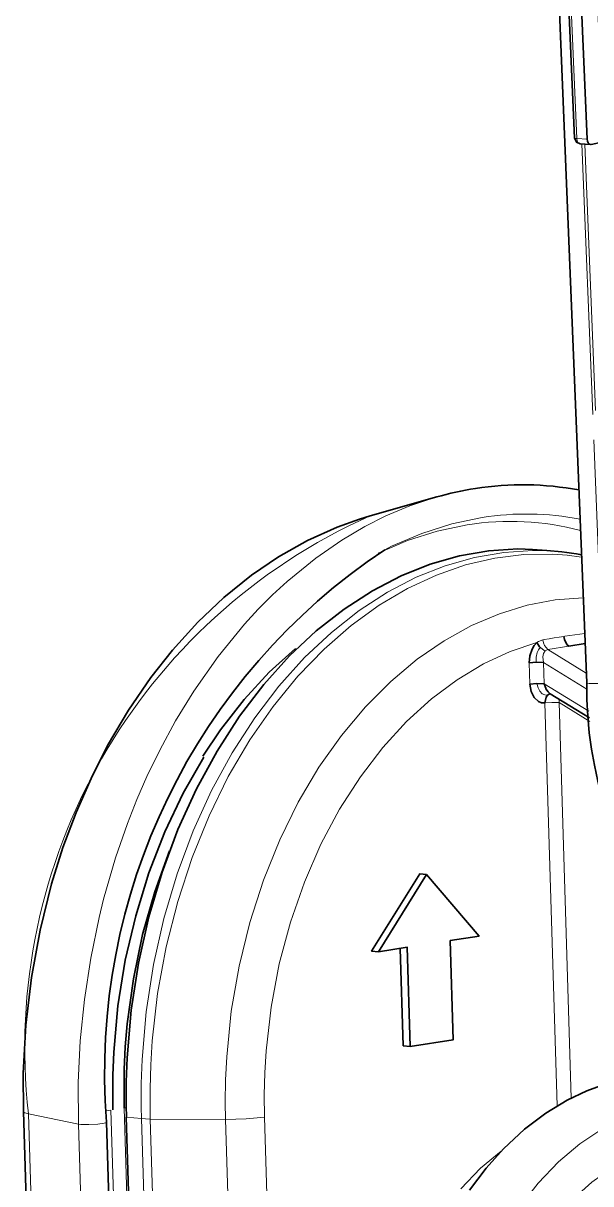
# Model space of a CAD drawing. Extents: x 0 to 174, y 0 to 33.
# Drawn here: x 25.915 to 27.032, y 22.279 to 24.562 of the extents above; entities that cross this region are included whole.
import ezdxf

# ---------------------------------------------------------------- set-up
doc = ezdxf.new("R2010")
doc.units = 0
doc.layers.add('PDF2_형상', color=157, linetype='Continuous', true_color=0x405f80)

msp = doc.modelspace()

# ---------------------------------------------------------------- linework, layer by layer
at = {"layer": 'PDF2_형상', "color": 7, "lineweight": 35}
for points in [[(27.5971, 22.5065, -0.342168), (27.024, 23.2646), (26.8547, 27.4369), (26.8544, 27.5015), (26.8587, 27.5653), (26.8678, 27.6278), (26.8812, 27.6886), (26.9006, 27.7508), (26.9249, 27.8103), (26.954, 27.8661), (26.984, 27.9129), (27.0176, 27.956), (27.0508, 27.9917), (27.0919, 28.0281), (27.1358, 28.0594), (27.1829, 28.0858), (27.2217, 28.1028), (27.2708, 28.1186), (27.291, 28.1233)], [(27.0086, 23.644, 0.08594), (26.805, 23.6469), (26.7953, 23.6454), (26.7856, 23.6436), (26.776, 23.6418), (26.7664, 23.6397), (26.7567, 23.6375), (26.7472, 23.6353), (26.7376, 23.6328), (26.7289, 23.6303), (26.5979, 23.5932)], [(26.4433, 20.999, -0.214474), (26.0969, 21.8147), (26.079, 22.4, -0.272218), (26.6265, 23.5264)]]:
    msp.add_lwpolyline(points, format="xyb", dxfattribs=at)
for points in [[(27.0333, 24.8979), (27.0578, 24.3235), (27.0575, 24.3254), (27.0568, 24.3269), (27.0563, 24.3276), (27.0557, 24.3281), (27.0551, 24.3285), (27.0546, 24.3286), (27.0543, 24.3286), (27.0539, 24.3285), (27.0326, 24.3239), (27.0319, 24.3239), (27.0314, 24.3239), (27.029, 24.3247), (27.0279, 24.3257), (27.0269, 24.3269), (27.0256, 24.3301), (27.025, 24.3342), (27.0107, 24.6694)], [(27.0314, 24.3239), (27.011, 24.325), (27.0038, 24.3281), (26.9999, 24.3362), (26.9857, 24.6697), (26.9857, 24.6701), (26.9887, 24.6789), (26.9962, 24.6836), (27.0039, 24.6853)], [(25.9333, 21.8357), (25.9153, 22.4211), (25.915, 22.4965), (25.92, 22.591), (25.9311, 22.685), (25.9481, 22.7779), (25.9708, 22.869), (25.9932, 22.9403), (26.0192, 23.0094), (26.0485, 23.0765), (26.0812, 23.141), (26.1224, 23.2108), (26.1661, 23.2749), (26.2088, 23.3289), (26.2588, 23.384), (26.3097, 23.4322), (26.3646, 23.4764), (26.4172, 23.5124), (26.4747, 23.5447), (26.5328, 23.571), (26.5771, 23.5869), (26.5978, 23.5932)], [(27.0137, 23.5167), (27.004, 23.5183), (26.9943, 23.5197), (26.9846, 23.521), (26.9751, 23.5221), (26.9456, 23.5251), (26.9171, 23.5272), (26.8886, 23.5279), (26.8312, 23.5243), (26.7736, 23.5144), (26.7161, 23.4981), (26.6589, 23.4753), (26.6022, 23.4458), (26.5464, 23.4097), (26.4919, 23.3669), (26.4393, 23.3174), (26.3887, 23.2613), (26.341, 23.1988), (26.2965, 23.1301), (26.2558, 23.0557), (26.2196, 22.9761), (26.1882, 22.8919), (26.1622, 22.804), (26.1418, 22.7132), (26.1275, 22.6203), (26.1193, 22.5265), (26.1176, 22.4796), (26.1175, 22.4326), (26.1181, 22.4101)], [(26.9387, 23.3044), (26.925, 23.3049), (26.911, 23.3037), (26.9122, 23.3178), (26.9165, 23.3308), (26.9208, 23.3381), (26.9262, 23.3439)], [(26.9261, 23.3439), (26.9313, 23.3357), (26.9326, 23.334)], [(27.0208, 23.3418), (26.9887, 23.3368), (26.9851, 23.3401), (26.9801, 23.3501), (26.9793, 23.356)], [(26.4507, 23.3324), (26.3993, 23.2854), (26.35, 23.2318), (26.3033, 23.1718), (26.2687, 23.12)], [(26.9522, 23.2431), (26.9504, 23.2425), (26.9468, 23.2401), (26.944, 23.2363), (26.9418, 23.225), (26.9353, 23.2253), (26.9293, 23.2276), (26.9207, 23.2356), (26.9147, 23.2474), (26.9122, 23.2622), (26.9262, 23.2633), (26.94, 23.2629), (26.9433, 23.2538), (26.9437, 23.2528), (26.9479, 23.2468)], [(26.9481, 23.2469), (26.9524, 23.2432)], [(26.9522, 23.2432), (27.0294, 23.196)], [(26.9524, 23.2429), (26.9526, 23.2429)], [(26.2703, 23.1182), (26.23, 23.0475), (26.1939, 22.9715), (26.1625, 22.8908), (26.1364, 22.8063), (26.116, 22.7186), (26.1014, 22.6289), (26.0932, 22.5379), (26.0914, 22.4925), (26.0912, 22.4471), (26.0917, 22.4244)], [(26.2031, 22.934), (26.1738, 22.8535), (26.1499, 22.7692), (26.1318, 22.6821), (26.1197, 22.5933), (26.116, 22.5486), (26.1139, 22.5039), (26.1139, 22.4279)], [(26.6767, 22.5492), (26.7615, 22.5622), (26.7556, 22.7574), (26.8121, 22.7663), (26.709, 22.8874)], [(26.6142, 22.7354), (26.6707, 22.7442), (26.6767, 22.5492), (26.6631, 22.5506), (26.6572, 22.7421)], [(26.7932, 22.2661), (26.826, 22.3093), (26.8601, 22.3476), (26.9017, 22.3861), (26.9437, 22.4181), (26.9853, 22.4432), (27.0246, 22.4621), (27.0653, 22.4769), (27.0818, 22.4817)], [(26.136, 21.8249), (26.1179, 22.4101)]]:
    msp.add_lwpolyline(points, dxfattribs=at)
at = {"layer": 'PDF2_형상', "color": 7, "lineweight": 13}
for points in [[(26.9999, 24.3362), (27, 24.3361), (27.0003, 24.336), (27.0012, 24.3356), (27.0046, 24.3353), (26.9904, 24.6688), (26.9871, 24.669), (26.9861, 24.6693), (26.9858, 24.6694), (26.9857, 24.6696), (26.9857, 24.6697)], [(27.025, 24.3342), (27.0046, 24.3353), (27.0051, 24.3312), (27.0065, 24.3281), (27.0075, 24.3268), (27.0086, 24.3258), (27.011, 24.325)], [(27.036, 23.7928), (27.0143, 24.3249)], [(27.0414, 23.8006), (27.0201, 24.3244)], [(27.024, 23.2646), (27.024, 23.2644), (27.024, 23.2643), (27.0243, 23.2642), (27.0247, 23.2639), (27.0292, 23.2631), (27.0501, 23.2631), (27.0574, 23.264), (27.0379, 23.7428)], [(26.7289, 23.6303), (26.6758, 23.6128), (26.6288, 23.5931), (26.5875, 23.5722), (26.5418, 23.5453), (26.491, 23.5101), (26.4342, 23.4639), (26.4056, 23.4374), (26.3776, 23.4093), (26.3504, 23.3797), (26.2986, 23.3165), (26.2506, 23.2481), (26.2147, 23.1896), (26.1836, 23.1321), (26.1586, 23.0803), (26.1389, 23.0351), (26.1203, 22.9881), (26.0967, 22.92), (26.0733, 22.8392), (26.0643, 22.8031), (26.0478, 22.7229), (26.0354, 22.6418), (26.0272, 22.5601), (26.0233, 22.4782), (26.0237, 22.3965), (26.0283, 22.3958), (26.0442, 22.3953), (26.0621, 22.3961), (26.0744, 22.3979), (26.0779, 22.3989), (26.079, 22.4)], [(26.9751, 23.5221), (26.9467, 23.5242), (26.9182, 23.5249), (26.8608, 23.5213), (26.8032, 23.5114), (26.7457, 23.495), (26.6885, 23.4722), (26.6318, 23.4428), (26.5761, 23.4067), (26.5215, 23.3639), (26.4689, 23.3143), (26.4183, 23.2582), (26.3706, 23.1957), (26.3261, 23.1269), (26.2856, 23.0526), (26.2492, 22.9731), (26.2178, 22.8889), (26.1918, 22.801), (26.1714, 22.7101), (26.1571, 22.6172), (26.1489, 22.5235), (26.1472, 22.4765), (26.1471, 22.4296), (26.1476, 22.4071), (26.1557, 22.4065), (26.1651, 22.4062), (26.1831, 21.821)], [(27.0139, 23.5121), (26.9857, 23.5157), (26.9574, 23.5176), (26.9003, 23.5169), (26.8429, 23.5099), (26.7856, 23.4965), (26.7283, 23.4767), (26.6715, 23.4501), (26.6154, 23.4171), (26.5604, 23.3774), (26.5071, 23.3308), (26.4557, 23.2776), (26.4068, 23.2181), (26.361, 23.1521), (26.3187, 23.0803), (26.2807, 23.0029), (26.2474, 22.9208), (26.219, 22.8346), (26.1964, 22.7451), (26.1796, 22.6532), (26.1689, 22.5599), (26.166, 22.5131), (26.1646, 22.4662), (26.1651, 22.4062), (26.3133, 22.4053), (26.354, 22.4064), (26.3897, 22.41)], [(27.0172, 23.4315), (26.9622, 23.4276), (26.9071, 23.4172), (26.8521, 23.4006), (26.7972, 23.3772), (26.7432, 23.3474), (26.6901, 23.3108), (26.6385, 23.2675), (26.5888, 23.2176), (26.5414, 23.1611), (26.4971, 23.0983), (26.4564, 23.0296), (26.4199, 22.9554), (26.3879, 22.8764), (26.3611, 22.7933), (26.3399, 22.7071), (26.3246, 22.6185), (26.3156, 22.5287), (26.3133, 22.4837), (26.3128, 22.4387), (26.3133, 22.4053), (26.3312, 21.8199)], [(27.0201, 23.3619), (27.0103, 23.3606), (27.0006, 23.3592), (26.9908, 23.3576), (26.9811, 23.3563), (26.9793, 23.356), (26.9696, 23.3543), (26.9599, 23.3528), (26.9501, 23.3513), (26.9404, 23.3496), (26.9379, 23.3492)], [(26.9421, 23.3272), (26.9475, 23.3304), (26.9408, 23.3379), (26.9389, 23.3433), (26.9379, 23.3492), (26.9289, 23.3457), (26.9262, 23.3439), (26.8732, 23.3261), (26.8207, 23.3017), (26.769, 23.2706), (26.7185, 23.2328), (26.6694, 23.1883), (26.6226, 23.1372), (26.5786, 23.0797), (26.5378, 23.0161), (26.501, 22.9468), (26.4685, 22.8724), (26.441, 22.7936), (26.419, 22.7114), (26.4029, 22.6267), (26.3929, 22.5404), (26.3903, 22.4971), (26.3892, 22.4538), (26.3897, 22.41), (26.4076, 21.8247)], [(26.9247, 23.3049), (26.9246, 23.3149), (26.9267, 23.3243), (26.9292, 23.3296), (26.9326, 23.334)], [(26.9328, 23.334), (26.9404, 23.3281), (26.9421, 23.3272), (26.9392, 23.3225), (26.9378, 23.316), (26.9387, 23.3044)], [(26.9887, 23.3368), (26.9475, 23.3304), (27.0232, 23.2839)], [(26.9122, 23.2622), (26.911, 23.3037)], [(27.0246, 23.2518), (26.9387, 23.3044), (26.94, 23.2629), (27.0279, 23.209)], [(26.9469, 23.2403), (26.9418, 23.2407), (26.9367, 23.2432), (26.9319, 23.2479), (26.9283, 23.2544), (26.926, 23.2633)], [(26.966, 22.4322), (26.9418, 23.225), (26.9557, 23.2261), (26.9696, 23.2258), (26.9701, 23.2292), (26.9701, 23.2324)], [(27.0303, 23.1886), (26.9696, 23.2258), (26.9935, 22.4475)], [(26.1136, 22.4279), (26.1317, 21.8426), (26.1338, 21.7985), (26.1375, 21.7546), (26.1426, 21.7114), (26.1494, 21.6689), (26.1515, 21.6575)], [(26.1175, 22.4283), (26.1156, 22.4282), (26.1137, 22.4279)], [(25.9333, 21.8357), (25.9333, 21.8354), (25.9335, 21.8351), (25.9339, 21.8344), (25.9358, 21.8333), (25.9432, 21.8311), (25.9253, 22.4165), (25.9179, 22.4186), (25.916, 22.4199), (25.9156, 22.4204), (25.9154, 22.4207), (25.9153, 22.4211)], [(26.0785, 22.4224), (26.0829, 22.4231), (26.0876, 22.4239), (26.1056, 21.8385), (26.1008, 21.8378), (26.0963, 21.8369)], [(26.1656, 21.8218), (26.1476, 22.4071), (26.1179, 22.4101)], [(26.8911, 22.2321), (26.9285, 22.2804), (26.9685, 22.3224), (27.0106, 22.3576), (27.0539, 22.3863), (27.0983, 22.4082), (27.1431, 22.4236), (27.1579, 22.3481), (27.116, 22.3328), (27.0746, 22.311), (27.0343, 22.2824), (26.9954, 22.2472)], [(26.8556, 22.3428), (26.8149, 22.3093), (26.7763, 22.2692)]]:
    msp.add_lwpolyline(points, dxfattribs=at)
for points in [[(26.0417, 21.8113), (26.0237, 22.3965), (25.9253, 22.4165, -0.326912), (26.5979, 23.5932)], [(27.011, 23.5865, 0.086907), (26.8182, 23.59), (26.7588, 23.5775), (26.6993, 23.5586), (26.6401, 23.5332), (26.6265, 23.5264)], [(27.0118, 23.5644, 0.103702), (26.789, 23.5756), (26.73, 23.5632), (26.6711, 23.5443), (26.6135, 23.5194)]]:
    msp.add_lwpolyline(points, format="xyb", dxfattribs=at)
at = {"layer": 'PDF2_형상', "color": 7, "lineweight": 35}
msp.add_lwpolyline([(26.709, 22.8874), (26.6953, 22.8887), (26.6006, 22.7368), (26.6142, 22.7354)], close=True, dxfattribs=at)

doc.saveas('drawing.dxf')
